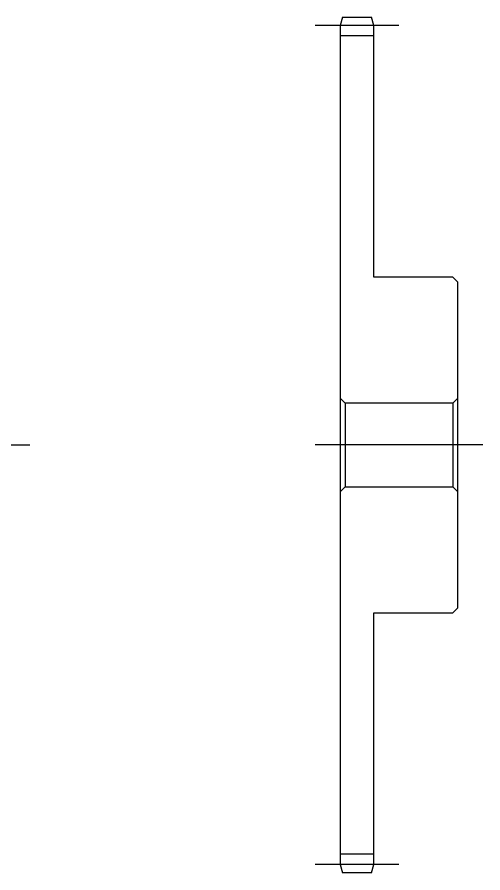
# Model space of a CAD drawing. Extents: x -1.5 to 79.5, y -8 to 62.5.
# Drawn here: x 51.8 to 79.5, y 10 to 61 of the extents above; entities that cross this region are included whole.
import ezdxf

# ---------------------------------------------------------------- set-up
doc = ezdxf.new("R2010")
doc.units = 0
doc.header["$LTSCALE"] = 0.5
doc.linetypes.add('CENTER', pattern=[50.8, 31.75, -6.35, 6.35, -6.35])
doc.layers.add('MSM_CENTER', color=1, linetype='CENTER')
doc.layers.add('MSM_CONTINUOUS', color=7, linetype='CONTINUOUS')

msp = doc.modelspace()

# ---------------------------------------------------------------- linework, layer by layer
at = {"layer": 'MSM_CENTER'}
for p, q in [((74.5, 60.5), (69.5, 60.5)), ((-1.5, 35.5), (52.5, 35.5)), ((79.5, 35.5), (69.5, 35.5)), ((74.5, 10.5), (69.5, 10.5))]:
    msp.add_line(p, q, dxfattribs=at)
at = {"layer": 'MSM_CONTINUOUS'}
for p, q in [((71.134, 61), (71, 60.5)), ((71.134, 61), (72.866, 61)), ((73, 60.5), (72.866, 61)), ((71, 60.5), (71, 10.5)), ((73, 45.5), (73, 60.5)), ((73, 59.875), (71, 59.875)), ((77.7, 45.5), (73, 45.5)), ((78, 45.2), (77.7, 45.5)), ((78, 25.8), (78, 45.2)), ((71.3, 38), (71, 38.3)), ((78, 38.3), (77.7, 38)), ((71.3, 38), (71.3, 33)), ((77.7, 38), (71.3, 38)), ((77.7, 38), (77.7, 33)), ((71, 32.7), (71.3, 33)), ((71.3, 33), (77.7, 33)), ((77.7, 33), (78, 32.7)), ((77.7, 25.5), (78, 25.8)), ((73, 10.5), (73, 25.5)), ((73, 25.5), (77.7, 25.5)), ((73, 11.125), (71, 11.125)), ((71, 10.5), (71.134, 10)), ((72.866, 10), (73, 10.5)), ((72.866, 10), (71.134, 10))]:
    msp.add_line(p, q, dxfattribs=at)

doc.saveas('drawing.dxf')
